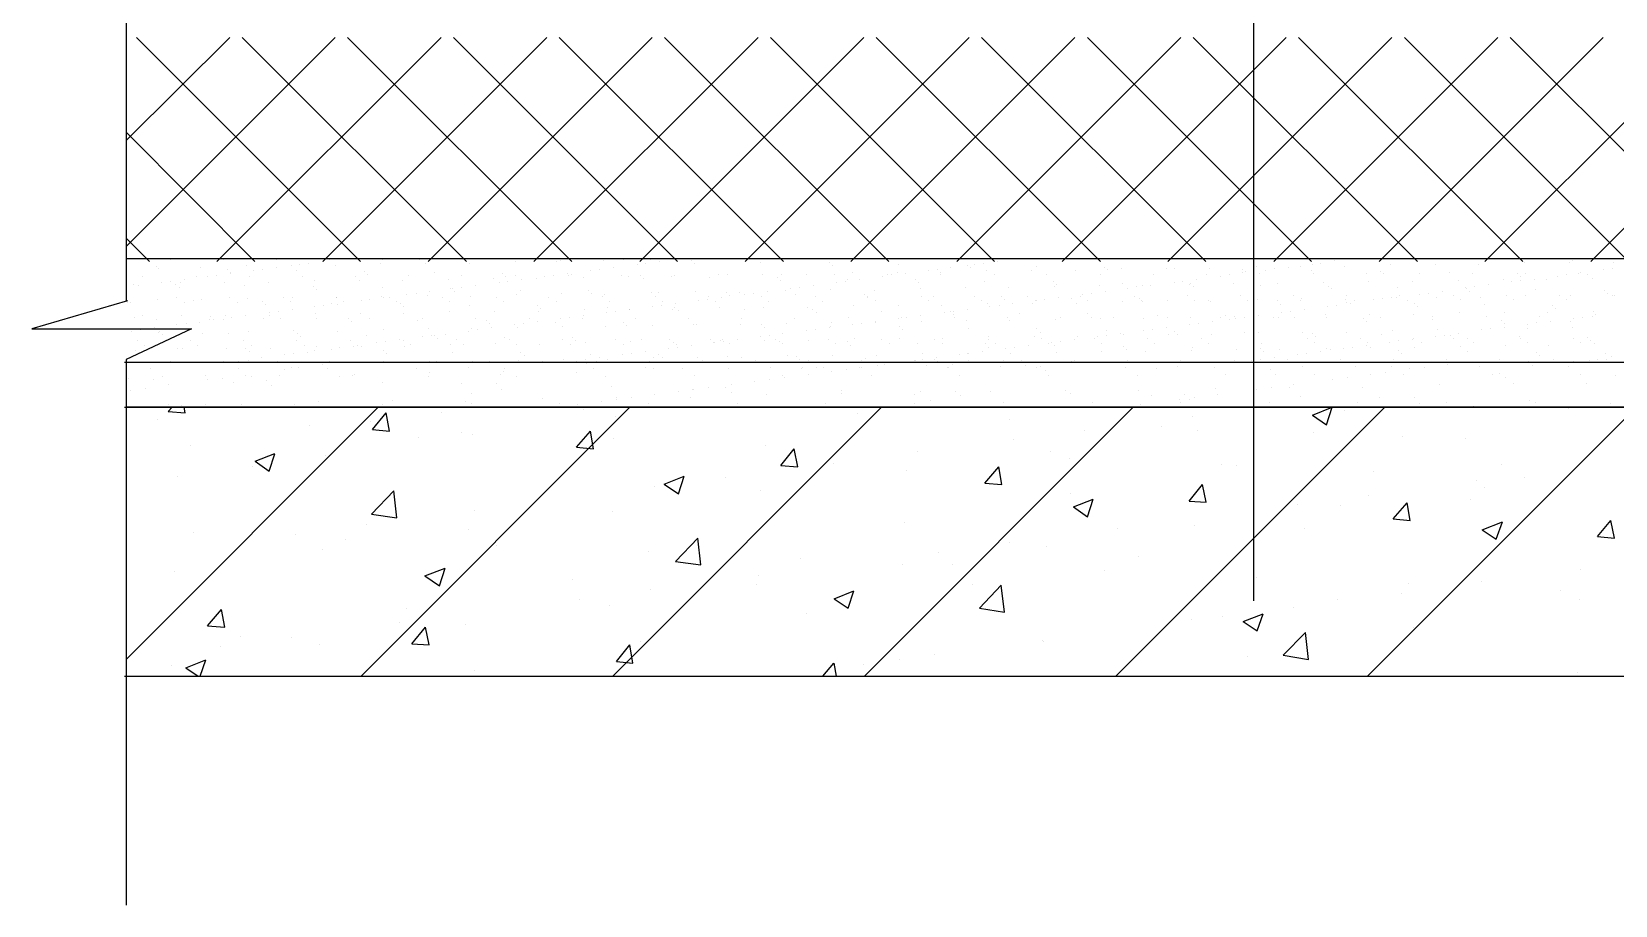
# Model space of a CAD drawing. Header units: metres. Extents: x 0 to 260, y 0 to 184.
# Drawn here: x 87.83 to 118.35, y 78.7 to 95.54 of the extents above; entities that cross this region are included whole.
import ezdxf

# ---------------------------------------------------------------- set-up
doc = ezdxf.new("R2010")
doc.units = ezdxf.units.M

msp = doc.modelspace()

# ---------------------------------------------------------------- linework, layer by layer
for p, q in [((111.39, 84.57), (111.39, 139.55)), ((89.65, 100.17), (89.65, 90.35)), ((89.65, 93.44), (91.65, 95.43)), ((89.65, 91.4), (93.68, 95.43)), ((94.17, 91.11), (89.85, 95.43)), ((91.4, 91.11), (95.72, 95.43)), ((96.21, 91.11), (91.89, 95.43)), ((93.44, 91.11), (97.76, 95.43)), ((98.24, 91.11), (93.92, 95.43)), ((95.47, 91.11), (99.79, 95.43)), ((100.28, 91.11), (95.96, 95.43)), ((97.51, 91.11), (101.83, 95.43)), ((102.32, 91.11), (98, 95.43)), ((99.55, 91.11), (103.87, 95.43)), ((104.35, 91.11), (100.03, 95.43)), ((101.58, 91.11), (105.9, 95.43)), ((106.39, 91.11), (102.07, 95.43)), ((103.62, 91.11), (107.94, 95.43)), ((108.43, 91.11), (104.11, 95.43)), ((105.66, 91.11), (109.98, 95.43)), ((110.46, 91.11), (106.14, 95.43)), ((107.69, 91.11), (112.01, 95.43)), ((112.5, 91.11), (108.18, 95.43)), ((109.73, 91.11), (114.05, 95.43)), ((114.54, 91.11), (110.22, 95.43)), ((111.77, 91.11), (116.09, 95.43)), ((116.57, 91.11), (112.25, 95.43)), ((113.8, 91.11), (118.12, 95.43)), ((118.61, 91.11), (114.29, 95.43)), ((115.84, 91.11), (120.16, 95.43)), ((120.65, 91.11), (116.33, 95.43)), ((117.88, 91.11), (122.2, 95.43)), ((92.13, 91.11), (89.65, 93.6)), ((90.1, 91.11), (89.65, 91.56)), ((89.65, 91.17), (141.01, 91.17)), ((90.24, 91.01), (90.24, 91.01)), ((90.28, 90.97), (90.28, 90.97)), ((90.5, 91.15), (90.5, 91.15)), ((91.08, 91), (91.08, 91)), ((91.52, 91.15), (91.52, 91.15)), ((91.97, 91.03), (91.97, 91.03)), ((92.54, 90.99), (92.54, 90.99)), ((92.55, 91.15), (92.55, 91.15)), ((92.83, 91.04), (92.83, 91.04)), ((92.99, 91.05), (92.99, 91.05)), ((93.16, 91.07), (93.16, 91.07)), ((93.43, 91.11), (93.43, 91.11)), ((93.57, 91.15), (93.57, 91.15)), ((93.68, 91.04), (93.68, 91.04)), ((93.88, 91.17), (93.88, 91.17)), ((94.56, 91.07), (94.56, 91.07)), ((94.6, 91.15), (94.6, 91.15)), ((95.3, 91.15), (95.3, 91.15)), ((95.43, 91.08), (95.43, 91.08)), ((95.62, 91.16), (95.62, 91.16)), ((96.27, 91.08), (96.27, 91.08)), ((96.65, 91.16), (96.65, 91.16)), ((97.16, 91.11), (97.16, 91.11)), ((97.68, 91.16), (97.68, 91.16)), ((97.89, 91.17), (97.89, 91.17)), ((97.95, 91.11), (97.95, 91.11)), ((98.02, 91.12), (98.02, 91.12)), ((98.7, 91.16), (98.7, 91.16)), ((98.86, 91.12), (98.86, 91.12)), ((99.05, 90.99), (99.05, 90.99)), ((99.23, 91.14), (99.23, 91.14)), ((99.5, 91.05), (99.5, 91.05)), ((99.67, 91.08), (99.67, 91.08)), ((99.73, 91.16), (99.73, 91.16)), ((99.75, 91.15), (99.75, 91.15)), ((99.93, 91.11), (99.93, 91.11)), ((100.38, 91.17), (100.38, 91.17)), ((100.55, 91.13), (100.55, 91.13)), ((100.61, 91.16), (100.61, 91.16)), ((100.61, 91.07), (100.61, 91.07)), ((100.75, 91.16), (100.75, 91.16)), ((101.45, 91.16), (101.45, 91.16)), ((101.78, 91.17), (101.78, 91.17)), ((101.88, 91.1), (101.88, 91.1)), ((102.8, 91.17), (102.8, 91.17)), ((103.2, 91.09), (103.2, 91.09)), ((103.26, 91.03), (103.26, 91.03)), ((103.83, 91.17), (103.83, 91.17)), ((104.54, 91.06), (104.54, 91.06)), ((104.85, 91.17), (104.85, 91.17)), ((105.55, 91), (105.55, 91)), ((105.86, 91.04), (105.86, 91.04)), ((105.92, 90.99), (105.92, 90.99)), ((106, 91.06), (106, 91.06)), ((106.17, 91.08), (106.17, 91.08)), ((106.44, 91.11), (106.44, 91.11)), ((107.19, 91.02), (107.19, 91.02)), ((108.51, 91), (108.51, 91)), ((108.84, 90.97), (108.84, 90.97)), ((109.7, 90.98), (109.7, 90.98)), ((109.85, 90.98), (109.85, 90.98)), ((110.54, 90.98), (110.54, 90.98)), ((111.43, 91.01), (111.43, 91.01)), ((111.79, 90.97), (111.79, 90.97)), ((112.06, 91), (112.06, 91)), ((112.29, 91.02), (112.29, 91.02)), ((112.51, 91.06), (112.51, 91.06)), ((112.68, 91.08), (112.68, 91.08)), ((112.95, 91.12), (112.95, 91.12)), ((113.13, 91.02), (113.13, 91.02)), ((114.02, 91.05), (114.02, 91.05)), ((114.87, 91.16), (114.87, 91.16)), ((114.88, 91.06), (114.88, 91.06)), ((115.72, 91.05), (115.72, 91.05)), ((116.61, 91.09), (116.61, 91.09)), ((117.46, 91.17), (117.46, 91.17)), ((117.48, 91.1), (117.48, 91.1)), ((117.52, 91.12), (117.52, 91.12)), ((118.3, 90.97), (118.3, 90.97)), ((118.32, 91.09), (118.32, 91.09)), ((89.8, 90.66), (89.8, 90.66)), ((89.97, 90.83), (89.97, 90.83)), ((90.33, 90.7), (90.33, 90.7)), ((90.5, 90.72), (90.5, 90.72)), ((90.61, 90.67), (90.61, 90.67)), ((90.69, 90.7), (90.69, 90.7)), ((90.77, 90.76), (90.77, 90.76)), ((91, 90.83), (91, 90.83)), ((91.22, 90.82), (91.22, 90.82)), ((91.39, 90.84), (91.39, 90.84)), ((91.55, 90.71), (91.55, 90.71)), ((91.6, 90.96), (91.6, 90.96)), ((91.66, 90.9), (91.66, 90.9)), ((91.66, 90.87), (91.66, 90.87)), ((92.02, 90.83), (92.02, 90.83)), ((92.1, 90.93), (92.1, 90.93)), ((92.27, 90.95), (92.27, 90.95)), ((92.39, 90.7), (92.39, 90.7)), ((92.93, 90.93), (92.93, 90.93)), ((93.05, 90.83), (93.05, 90.83)), ((93.28, 90.74), (93.28, 90.74)), ((94.07, 90.83), (94.07, 90.83)), ((94.14, 90.75), (94.14, 90.75)), ((94.25, 90.92), (94.25, 90.92)), ((94.31, 90.86), (94.31, 90.86)), ((94.98, 90.74), (94.98, 90.74)), ((95.1, 90.84), (95.1, 90.84)), ((95.59, 90.89), (95.59, 90.89)), ((95.87, 90.77), (95.87, 90.77)), ((96.12, 90.84), (96.12, 90.84)), ((96.73, 90.79), (96.73, 90.79)), ((96.84, 90.7), (96.84, 90.7)), ((96.9, 90.88), (96.9, 90.88)), ((96.97, 90.82), (96.97, 90.82)), ((97.01, 90.73), (97.01, 90.73)), ((97.15, 90.84), (97.15, 90.84)), ((97.28, 90.76), (97.28, 90.76)), ((97.57, 90.78), (97.57, 90.78)), ((97.72, 90.82), (97.72, 90.82)), ((97.89, 90.84), (97.89, 90.84)), ((98.16, 90.88), (98.16, 90.88)), ((98.17, 90.84), (98.17, 90.84)), ((98.24, 90.85), (98.24, 90.85)), ((98.46, 90.81), (98.46, 90.81)), ((98.61, 90.94), (98.61, 90.94)), ((98.78, 90.96), (98.78, 90.96)), ((99.2, 90.84), (99.2, 90.84)), ((99.33, 90.82), (99.33, 90.82)), ((99.56, 90.84), (99.56, 90.84)), ((99.62, 90.78), (99.62, 90.78)), ((100.17, 90.82), (100.17, 90.82)), ((100.23, 90.84), (100.23, 90.84)), ((100.89, 90.81), (100.89, 90.81)), ((101.06, 90.85), (101.06, 90.85)), ((101.25, 90.85), (101.25, 90.85)), ((101.92, 90.86), (101.92, 90.86)), ((102.21, 90.8), (102.21, 90.8)), ((102.27, 90.74), (102.27, 90.74)), ((102.28, 90.85), (102.28, 90.85)), ((102.76, 90.86), (102.76, 90.86)), ((103.3, 90.85), (103.3, 90.85)), ((103.34, 90.71), (103.34, 90.71)), ((103.51, 90.73), (103.51, 90.73)), ((103.55, 90.77), (103.55, 90.77)), ((103.65, 90.89), (103.65, 90.89)), ((103.78, 90.76), (103.78, 90.76)), ((104.23, 90.82), (104.23, 90.82)), ((104.33, 90.85), (104.33, 90.85)), ((104.4, 90.85), (104.4, 90.85)), ((104.51, 90.9), (104.51, 90.9)), ((104.67, 90.88), (104.67, 90.88)), ((104.87, 90.76), (104.87, 90.76)), ((104.93, 90.7), (104.93, 90.7)), ((105.12, 90.94), (105.12, 90.94)), ((105.29, 90.96), (105.29, 90.96)), ((105.35, 90.9), (105.35, 90.9)), ((105.35, 90.85), (105.35, 90.85)), ((106.2, 90.73), (106.2, 90.73)), ((106.24, 90.93), (106.24, 90.93)), ((106.38, 90.86), (106.38, 90.86)), ((107.1, 90.94), (107.1, 90.94)), ((107.4, 90.86), (107.4, 90.86)), ((107.52, 90.72), (107.52, 90.72)), ((107.58, 90.66), (107.58, 90.66)), ((107.95, 90.94), (107.95, 90.94)), ((108.43, 90.86), (108.43, 90.86)), ((108.57, 90.95), (108.57, 90.95)), ((108.86, 90.69), (108.86, 90.69)), ((109.45, 90.86), (109.45, 90.86)), ((109.85, 90.71), (109.85, 90.71)), ((110.02, 90.73), (110.02, 90.73)), ((110.14, 90.67), (110.14, 90.67)), ((110.17, 90.68), (110.17, 90.68)), ((110.29, 90.77), (110.29, 90.77)), ((110.48, 90.86), (110.48, 90.86)), ((110.74, 90.83), (110.74, 90.83)), ((110.91, 90.85), (110.91, 90.85)), ((111, 90.68), (111, 90.68)), ((111.16, 90.96), (111.16, 90.96)), ((111.17, 90.89), (111.17, 90.89)), ((111.22, 90.91), (111.22, 90.91)), ((111.5, 90.87), (111.5, 90.87)), ((111.62, 90.94), (111.62, 90.94)), ((111.85, 90.68), (111.85, 90.68)), ((112.5, 90.93), (112.5, 90.93)), ((112.53, 90.87), (112.53, 90.87)), ((112.73, 90.71), (112.73, 90.71)), ((113.55, 90.87), (113.55, 90.87)), ((113.6, 90.72), (113.6, 90.72)), ((113.82, 90.92), (113.82, 90.92)), ((113.88, 90.87), (113.88, 90.87)), ((114.44, 90.72), (114.44, 90.72)), ((114.58, 90.87), (114.58, 90.87)), ((115.15, 90.89), (115.15, 90.89)), ((115.33, 90.75), (115.33, 90.75)), ((115.6, 90.87), (115.6, 90.87)), ((115.91, 90.66), (115.91, 90.66)), ((116.19, 90.76), (116.19, 90.76)), ((116.36, 90.72), (116.36, 90.72)), ((116.47, 90.88), (116.47, 90.88)), ((116.53, 90.83), (116.53, 90.83)), ((116.53, 90.74), (116.53, 90.74)), ((116.63, 90.87), (116.63, 90.87)), ((116.79, 90.77), (116.79, 90.77)), ((117.03, 90.76), (117.03, 90.76)), ((117.24, 90.83), (117.24, 90.83)), ((117.41, 90.85), (117.41, 90.85)), ((117.65, 90.88), (117.65, 90.88)), ((117.68, 90.89), (117.68, 90.89)), ((117.81, 90.85), (117.81, 90.85)), ((117.92, 90.79), (117.92, 90.79)), ((118.13, 90.95), (118.13, 90.95)), ((89.88, 90.64), (89.88, 90.64)), ((90.26, 90.37), (90.26, 90.37)), ((90.63, 90.41), (90.63, 90.41)), ((90.67, 90.61), (90.67, 90.61)), ((91.1, 90.37), (91.1, 90.37)), ((91.65, 90.41), (91.65, 90.41)), ((91.94, 90.64), (91.94, 90.64)), ((91.99, 90.4), (91.99, 90.4)), ((92.68, 90.41), (92.68, 90.41)), ((92.85, 90.41), (92.85, 90.41)), ((93.26, 90.63), (93.26, 90.63)), ((93.32, 90.57), (93.32, 90.57)), ((93.7, 90.42), (93.7, 90.42)), ((93.7, 90.41), (93.7, 90.41)), ((94.35, 90.38), (94.35, 90.38)), ((94.58, 90.44), (94.58, 90.44)), ((94.6, 90.6), (94.6, 90.6)), ((94.62, 90.41), (94.62, 90.41)), ((94.73, 90.42), (94.73, 90.42)), ((95.06, 90.47), (95.06, 90.47)), ((95.24, 90.49), (95.24, 90.49)), ((95.45, 90.45), (95.45, 90.45)), ((95.5, 90.53), (95.5, 90.53)), ((95.75, 90.42), (95.75, 90.42)), ((95.91, 90.59), (95.91, 90.59)), ((95.95, 90.59), (95.95, 90.59)), ((95.98, 90.53), (95.98, 90.53)), ((96.12, 90.61), (96.12, 90.61)), ((96.29, 90.44), (96.29, 90.44)), ((96.39, 90.64), (96.39, 90.64)), ((96.78, 90.42), (96.78, 90.42)), ((97.18, 90.48), (97.18, 90.48)), ((97.25, 90.56), (97.25, 90.56)), ((97.8, 90.42), (97.8, 90.42)), ((98.04, 90.49), (98.04, 90.49)), ((98.57, 90.55), (98.57, 90.55)), ((98.63, 90.49), (98.63, 90.49)), ((98.83, 90.43), (98.83, 90.43)), ((98.88, 90.48), (98.88, 90.48)), ((99.77, 90.52), (99.77, 90.52)), ((99.85, 90.43), (99.85, 90.43)), ((99.91, 90.52), (99.91, 90.52)), ((100.63, 90.53), (100.63, 90.53)), ((100.68, 90.36), (100.68, 90.36)), ((100.86, 90.38), (100.86, 90.38)), ((100.88, 90.43), (100.88, 90.43)), ((101.12, 90.41), (101.12, 90.41)), ((101.22, 90.51), (101.22, 90.51)), ((101.28, 90.45), (101.28, 90.45)), ((101.47, 90.52), (101.47, 90.52)), ((101.57, 90.47), (101.57, 90.47)), ((101.74, 90.5), (101.74, 90.5)), ((101.9, 90.43), (101.9, 90.43)), ((102.01, 90.53), (102.01, 90.53)), ((102.36, 90.55), (102.36, 90.55)), ((102.46, 90.59), (102.46, 90.59)), ((102.56, 90.48), (102.56, 90.48)), ((102.63, 90.61), (102.63, 90.61)), ((102.9, 90.65), (102.9, 90.65)), ((102.93, 90.43), (102.93, 90.43)), ((103.23, 90.57), (103.23, 90.57)), ((103.88, 90.47), (103.88, 90.47)), ((103.94, 90.41), (103.94, 90.41)), ((103.95, 90.43), (103.95, 90.43)), ((104.07, 90.56), (104.07, 90.56)), ((104.96, 90.59), (104.96, 90.59)), ((104.98, 90.44), (104.98, 90.44)), ((105.21, 90.44), (105.21, 90.44)), ((105.82, 90.6), (105.82, 90.6)), ((106, 90.44), (106, 90.44)), ((106.53, 90.43), (106.53, 90.43)), ((106.59, 90.37), (106.59, 90.37)), ((106.66, 90.6), (106.66, 90.6)), ((107.03, 90.44), (107.03, 90.44)), ((107.19, 90.36), (107.19, 90.36)), ((107.36, 90.38), (107.36, 90.38)), ((107.55, 90.63), (107.55, 90.63)), ((107.63, 90.42), (107.63, 90.42)), ((107.87, 90.4), (107.87, 90.4)), ((108.05, 90.44), (108.05, 90.44)), ((108.08, 90.48), (108.08, 90.48)), ((108.25, 90.5), (108.25, 90.5)), ((108.41, 90.64), (108.41, 90.64)), ((108.52, 90.54), (108.52, 90.54)), ((108.96, 90.59), (108.96, 90.59)), ((109.08, 90.44), (109.08, 90.44)), ((109.13, 90.62), (109.13, 90.62)), ((109.18, 90.39), (109.18, 90.39)), ((109.22, 90.36), (109.22, 90.36)), ((109.25, 90.64), (109.25, 90.64)), ((109.4, 90.65), (109.4, 90.65)), ((110.1, 90.45), (110.1, 90.45)), ((110.23, 90.62), (110.23, 90.62)), ((110.24, 90.36), (110.24, 90.36)), ((110.52, 90.36), (110.52, 90.36)), ((111.13, 90.45), (111.13, 90.45)), ((111.27, 90.36), (111.27, 90.36)), ((111.45, 90.37), (111.45, 90.37)), ((111.51, 90.65), (111.51, 90.65)), ((112.15, 90.45), (112.15, 90.45)), ((112.29, 90.36), (112.29, 90.36)), ((112.31, 90.39), (112.31, 90.39)), ((112.83, 90.63), (112.83, 90.63)), ((112.89, 90.58), (112.89, 90.58)), ((113.15, 90.38), (113.15, 90.38)), ((113.18, 90.45), (113.18, 90.45)), ((113.32, 90.36), (113.32, 90.36)), ((113.7, 90.37), (113.7, 90.37)), ((113.87, 90.39), (113.87, 90.39)), ((114.04, 90.41), (114.04, 90.41)), ((114.14, 90.42), (114.14, 90.42)), ((114.16, 90.61), (114.16, 90.61)), ((114.2, 90.45), (114.2, 90.45)), ((114.34, 90.36), (114.34, 90.36)), ((114.58, 90.48), (114.58, 90.48)), ((114.75, 90.5), (114.75, 90.5)), ((114.9, 90.42), (114.9, 90.42)), ((115.02, 90.54), (115.02, 90.54)), ((115.23, 90.46), (115.23, 90.46)), ((115.37, 90.37), (115.37, 90.37)), ((115.47, 90.6), (115.47, 90.6)), ((115.48, 90.59), (115.48, 90.59)), ((115.54, 90.54), (115.54, 90.54)), ((115.64, 90.62), (115.64, 90.62)), ((115.75, 90.42), (115.75, 90.42)), ((116.25, 90.46), (116.25, 90.46)), ((116.39, 90.37), (116.39, 90.37)), ((116.63, 90.45), (116.63, 90.45)), ((116.82, 90.57), (116.82, 90.57)), ((117.28, 90.46), (117.28, 90.46)), ((117.42, 90.37), (117.42, 90.37)), ((117.5, 90.46), (117.5, 90.46)), ((118.14, 90.55), (118.14, 90.55)), ((118.2, 90.5), (118.2, 90.5)), ((118.3, 90.46), (118.3, 90.46)), ((118.34, 90.46), (118.34, 90.46)), ((89.68, 90.35), (87.83, 89.81)), ((89.68, 90.32), (89.68, 90.32)), ((89.74, 90.32), (89.74, 90.32)), ((89.96, 90.06), (89.96, 90.06)), ((90.71, 90.06), (90.71, 90.06)), ((90.77, 90.32), (90.77, 90.32)), ((90.95, 90.35), (90.95, 90.35)), ((91.28, 90.05), (91.28, 90.05)), ((91.57, 90.07), (91.57, 90.07)), ((91.79, 90.32), (91.79, 90.32)), ((91.96, 90.06), (91.96, 90.06)), ((92.27, 90.34), (92.27, 90.34)), ((92.33, 90.28), (92.33, 90.28)), ((92.41, 90.12), (92.41, 90.12)), ((92.41, 90.07), (92.41, 90.07)), ((92.58, 90.14), (92.58, 90.14)), ((92.82, 90.33), (92.82, 90.33)), ((92.85, 90.18), (92.85, 90.18)), ((93.29, 90.24), (93.29, 90.24)), ((93.3, 90.1), (93.3, 90.1)), ((93.46, 90.26), (93.46, 90.26)), ((93.61, 90.31), (93.61, 90.31)), ((93.73, 90.29), (93.73, 90.29)), ((93.84, 90.33), (93.84, 90.33)), ((94.16, 90.11), (94.16, 90.11)), ((94.18, 90.35), (94.18, 90.35)), ((94.87, 90.33), (94.87, 90.33)), ((94.93, 90.3), (94.93, 90.3)), ((94.99, 90.24), (94.99, 90.24)), ((95, 90.11), (95, 90.11)), ((95.89, 90.33), (95.89, 90.33)), ((95.89, 90.14), (95.89, 90.14)), ((96.26, 90.27), (96.26, 90.27)), ((96.75, 90.15), (96.75, 90.15)), ((96.92, 90.33), (96.92, 90.33)), ((97.58, 90.26), (97.58, 90.26)), ((97.6, 90.15), (97.6, 90.15)), ((97.64, 90.2), (97.64, 90.2)), ((97.94, 90.33), (97.94, 90.33)), ((98.47, 90.06), (98.47, 90.06)), ((98.48, 90.18), (98.48, 90.18)), ((98.91, 90.12), (98.91, 90.12)), ((98.92, 90.23), (98.92, 90.23)), ((98.97, 90.34), (98.97, 90.34)), ((99.08, 90.15), (99.08, 90.15)), ((99.35, 90.19), (99.35, 90.19)), ((99.35, 90.18), (99.35, 90.18)), ((99.8, 90.24), (99.8, 90.24)), ((99.97, 90.26), (99.97, 90.26)), ((99.99, 90.34), (99.99, 90.34)), ((100.19, 90.19), (100.19, 90.19)), ((100.23, 90.22), (100.23, 90.22)), ((100.24, 90.3), (100.24, 90.3)), ((100.29, 90.16), (100.29, 90.16)), ((101.02, 90.34), (101.02, 90.34)), ((101.08, 90.22), (101.08, 90.22)), ((101.57, 90.19), (101.57, 90.19)), ((101.94, 90.23), (101.94, 90.23)), ((102.04, 90.34), (102.04, 90.34)), ((102.78, 90.23), (102.78, 90.23)), ((102.89, 90.18), (102.89, 90.18)), ((102.95, 90.12), (102.95, 90.12)), ((103.07, 90.34), (103.07, 90.34)), ((103.67, 90.26), (103.67, 90.26)), ((104.09, 90.35), (104.09, 90.35)), ((104.22, 90.15), (104.22, 90.15)), ((104.53, 90.27), (104.53, 90.27)), ((104.97, 90.07), (104.97, 90.07)), ((105.12, 90.35), (105.12, 90.35)), ((105.37, 90.26), (105.37, 90.26)), ((105.42, 90.13), (105.42, 90.13)), ((105.54, 90.14), (105.54, 90.14)), ((105.59, 90.15), (105.59, 90.15)), ((105.6, 90.08), (105.6, 90.08)), ((105.86, 90.19), (105.86, 90.19)), ((106.14, 90.35), (106.14, 90.35)), ((106.26, 90.3), (106.26, 90.3)), ((106.3, 90.24), (106.3, 90.24)), ((106.48, 90.27), (106.48, 90.27)), ((106.74, 90.3), (106.74, 90.3)), ((106.88, 90.11), (106.88, 90.11)), ((107.12, 90.31), (107.12, 90.31)), ((107.17, 90.35), (107.17, 90.35)), ((107.97, 90.3), (107.97, 90.3)), ((108.19, 90.35), (108.19, 90.35)), ((108.19, 90.1), (108.19, 90.1)), ((108.86, 90.34), (108.86, 90.34)), ((109.24, 90.33), (109.24, 90.33)), ((109.53, 90.07), (109.53, 90.07)), ((109.72, 90.35), (109.72, 90.35)), ((110.56, 90.34), (110.56, 90.34)), ((110.85, 90.06), (110.85, 90.06)), ((111.02, 90.05), (111.02, 90.05)), ((111.48, 90.07), (111.48, 90.07)), ((111.84, 90.35), (111.84, 90.35)), ((111.9, 90.29), (111.9, 90.29)), ((111.92, 90.13), (111.92, 90.13)), ((112.1, 90.15), (112.1, 90.15)), ((112.36, 90.19), (112.36, 90.19)), ((112.76, 90.08), (112.76, 90.08)), ((112.81, 90.25), (112.81, 90.25)), ((112.98, 90.27), (112.98, 90.27)), ((113.17, 90.32), (113.17, 90.32)), ((113.25, 90.31), (113.25, 90.31)), ((113.62, 90.09), (113.62, 90.09)), ((114.46, 90.08), (114.46, 90.08)), ((114.49, 90.31), (114.49, 90.31)), ((114.55, 90.25), (114.55, 90.25)), ((114.84, 90.05), (114.84, 90.05)), ((115.35, 90.12), (115.35, 90.12)), ((115.83, 90.28), (115.83, 90.28)), ((115.87, 90.05), (115.87, 90.05)), ((116.21, 90.13), (116.21, 90.13)), ((116.89, 90.05), (116.89, 90.05)), ((117.05, 90.12), (117.05, 90.12)), ((117.15, 90.26), (117.15, 90.26)), ((117.21, 90.21), (117.21, 90.21)), ((117.92, 90.05), (117.92, 90.05)), ((117.94, 90.15), (117.94, 90.15)), ((117.98, 90.08), (117.98, 90.08)), ((87.83, 89.81), (90.91, 89.81)), ((90.91, 89.81), (89.65, 89.22)), ((89.75, 89.77), (89.75, 89.77)), ((89.82, 90.03), (89.82, 90.03)), ((89.92, 89.79), (89.92, 89.79)), ((90.19, 89.83), (90.19, 89.83)), ((90.24, 90), (90.24, 90)), ((90.29, 89.76), (90.29, 89.76)), ((90.63, 89.89), (90.63, 89.89)), ((90.81, 89.91), (90.81, 89.91)), ((91.07, 89.94), (91.07, 89.94)), ((91.26, 90), (91.26, 90)), ((91.34, 90), (91.34, 90)), ((91.52, 90), (91.52, 90)), ((91.69, 90.03), (91.69, 90.03)), ((92.01, 89.76), (92.01, 89.76)), ((92.29, 90.01), (92.29, 90.01)), ((92.62, 90.02), (92.62, 90.02)), ((92.87, 89.78), (92.87, 89.78)), ((93.32, 90.01), (93.32, 90.01)), ((93.72, 89.77), (93.72, 89.77)), ((93.94, 90.01), (93.94, 90.01)), ((94, 89.95), (94, 89.95)), ((94.34, 90.01), (94.34, 90.01)), ((94.61, 89.8), (94.61, 89.8)), ((95.27, 89.98), (95.27, 89.98)), ((95.37, 90.01), (95.37, 90.01)), ((95.47, 89.81), (95.47, 89.81)), ((96.25, 89.77), (96.25, 89.77)), ((96.31, 89.81), (96.31, 89.81)), ((96.39, 90.01), (96.39, 90.01)), ((96.43, 89.8), (96.43, 89.8)), ((96.59, 89.97), (96.59, 89.97)), ((96.65, 89.91), (96.65, 89.91)), ((96.69, 89.83), (96.69, 89.83)), ((97.14, 89.89), (97.14, 89.89)), ((97.2, 89.84), (97.2, 89.84)), ((97.31, 89.91), (97.31, 89.91)), ((97.42, 90.01), (97.42, 90.01)), ((97.58, 89.95), (97.58, 89.95)), ((97.93, 89.94), (97.93, 89.94)), ((98.03, 90.01), (98.03, 90.01)), ((98.06, 89.85), (98.06, 89.85)), ((98.2, 90.03), (98.2, 90.03)), ((98.44, 90.02), (98.44, 90.02)), ((98.9, 89.85), (98.9, 89.85)), ((99.24, 89.93), (99.24, 89.93)), ((99.3, 89.87), (99.3, 89.87)), ((99.47, 90.02), (99.47, 90.02)), ((99.79, 89.88), (99.79, 89.88)), ((100.49, 90.02), (100.49, 90.02)), ((100.58, 89.9), (100.58, 89.9)), ((100.65, 89.89), (100.65, 89.89)), ((101.5, 89.89), (101.5, 89.89)), ((101.52, 90.02), (101.52, 90.02)), ((101.9, 89.89), (101.9, 89.89)), ((101.96, 89.83), (101.96, 89.83)), ((102.38, 89.92), (102.38, 89.92)), ((102.54, 90.02), (102.54, 90.02)), ((102.76, 89.78), (102.76, 89.78)), ((102.93, 89.8), (102.93, 89.8)), ((103.2, 89.84), (103.2, 89.84)), ((103.23, 89.86), (103.23, 89.86)), ((103.25, 89.93), (103.25, 89.93)), ((103.57, 90.03), (103.57, 90.03)), ((103.65, 89.89), (103.65, 89.89)), ((103.82, 89.92), (103.82, 89.92)), ((104.09, 89.95), (104.09, 89.95)), ((104.09, 89.93), (104.09, 89.93)), ((104.53, 90.01), (104.53, 90.01)), ((104.55, 89.85), (104.55, 89.85)), ((104.59, 90.03), (104.59, 90.03)), ((104.61, 89.79), (104.61, 89.79)), ((104.7, 90.03), (104.7, 90.03)), ((104.98, 89.96), (104.98, 89.96)), ((105.62, 90.03), (105.62, 90.03)), ((105.84, 89.97), (105.84, 89.97)), ((105.89, 89.82), (105.89, 89.82)), ((106.64, 90.03), (106.64, 90.03)), ((106.68, 89.97), (106.68, 89.97)), ((107.2, 89.81), (107.2, 89.81)), ((107.27, 89.75), (107.27, 89.75)), ((107.57, 90), (107.57, 90)), ((107.67, 90.03), (107.67, 90.03)), ((108.26, 90.04), (108.26, 90.04)), ((108.43, 90.01), (108.43, 90.01)), ((108.54, 89.78), (108.54, 89.78)), ((108.69, 90.04), (108.69, 90.04)), ((109.27, 90.01), (109.27, 90.01)), ((109.27, 89.78), (109.27, 89.78)), ((109.44, 89.8), (109.44, 89.8)), ((109.71, 89.84), (109.71, 89.84)), ((109.72, 90.04), (109.72, 90.04)), ((109.86, 89.77), (109.86, 89.77)), ((110.15, 89.9), (110.15, 89.9)), ((110.16, 90.04), (110.16, 90.04)), ((110.32, 89.92), (110.32, 89.92)), ((110.59, 89.96), (110.59, 89.96)), ((110.74, 90.04), (110.74, 90.04)), ((110.91, 90), (110.91, 90)), ((111.04, 90.02), (111.04, 90.02)), ((111.21, 90.04), (111.21, 90.04)), ((111.77, 90.04), (111.77, 90.04)), ((111.87, 90.04), (111.87, 90.04)), ((112.18, 90.03), (112.18, 90.03)), ((112.33, 89.75), (112.33, 89.75)), ((112.79, 90.04), (112.79, 90.04)), ((113.17, 89.75), (113.17, 89.75)), ((113.5, 90.02), (113.5, 90.02)), ((113.56, 89.96), (113.56, 89.96)), ((113.82, 90.04), (113.82, 90.04)), ((114.06, 89.78), (114.06, 89.78)), ((114.84, 89.99), (114.84, 89.99)), ((114.92, 89.79), (114.92, 89.79)), ((115.77, 89.79), (115.77, 89.79)), ((115.77, 89.79), (115.77, 89.79)), ((115.94, 89.81), (115.94, 89.81)), ((116.16, 89.98), (116.16, 89.98)), ((116.21, 89.84), (116.21, 89.84)), ((116.22, 89.92), (116.22, 89.92)), ((116.66, 89.9), (116.66, 89.9)), ((116.66, 89.82), (116.66, 89.82)), ((116.83, 89.93), (116.83, 89.93)), ((117.1, 89.96), (117.1, 89.96)), ((117.49, 89.95), (117.49, 89.95)), ((117.52, 89.83), (117.52, 89.83)), ((117.54, 90.02), (117.54, 90.02)), ((117.72, 90.04), (117.72, 90.04)), ((89.87, 89.58), (89.87, 89.58)), ((90.01, 89.5), (90.01, 89.5)), ((90.28, 89.74), (90.28, 89.74)), ((90.35, 89.71), (90.35, 89.71)), ((90.64, 89.44), (90.64, 89.44)), ((90.89, 89.59), (90.89, 89.59)), ((91.03, 89.5), (91.03, 89.5)), ((91.12, 89.73), (91.12, 89.73)), ((91.59, 89.44), (91.59, 89.44)), ((91.63, 89.73), (91.63, 89.73)), ((91.92, 89.59), (91.92, 89.59)), ((92.06, 89.5), (92.06, 89.5)), ((92.94, 89.59), (92.94, 89.59)), ((92.95, 89.72), (92.95, 89.72)), ((93.01, 89.67), (93.01, 89.67)), ((93.08, 89.5), (93.08, 89.5)), ((93.32, 89.47), (93.32, 89.47)), ((93.77, 89.45), (93.77, 89.45)), ((93.97, 89.59), (93.97, 89.59)), ((94.03, 89.48), (94.03, 89.48)), ((94.11, 89.5), (94.11, 89.5)), ((94.18, 89.48), (94.18, 89.48)), ((94.28, 89.69), (94.28, 89.69)), ((94.48, 89.54), (94.48, 89.54)), ((94.65, 89.56), (94.65, 89.56)), ((94.92, 89.6), (94.92, 89.6)), ((94.99, 89.59), (94.99, 89.59)), ((95.02, 89.47), (95.02, 89.47)), ((95.13, 89.51), (95.13, 89.51)), ((95.37, 89.66), (95.37, 89.66)), ((95.54, 89.68), (95.54, 89.68)), ((95.6, 89.68), (95.6, 89.68)), ((95.66, 89.63), (95.66, 89.63)), ((95.81, 89.71), (95.81, 89.71)), ((95.91, 89.51), (95.91, 89.51)), ((96.02, 89.6), (96.02, 89.6)), ((96.16, 89.51), (96.16, 89.51)), ((96.77, 89.52), (96.77, 89.52)), ((96.94, 89.65), (96.94, 89.65)), ((97.04, 89.6), (97.04, 89.6)), ((97.18, 89.51), (97.18, 89.51)), ((97.62, 89.51), (97.62, 89.51)), ((98.07, 89.6), (98.07, 89.6)), ((98.21, 89.51), (98.21, 89.51)), ((98.25, 89.64), (98.25, 89.64)), ((98.31, 89.59), (98.31, 89.59)), ((98.51, 89.54), (98.51, 89.54)), ((99.09, 89.6), (99.09, 89.6)), ((99.23, 89.51), (99.23, 89.51)), ((99.37, 89.56), (99.37, 89.56)), ((99.59, 89.61), (99.59, 89.61)), ((100.12, 89.6), (100.12, 89.6)), ((100.21, 89.55), (100.21, 89.55)), ((100.26, 89.51), (100.26, 89.51)), ((100.27, 89.45), (100.27, 89.45)), ((100.54, 89.49), (100.54, 89.49)), ((100.91, 89.6), (100.91, 89.6)), ((100.97, 89.54), (100.97, 89.54)), ((100.99, 89.54), (100.99, 89.54)), ((101.1, 89.58), (101.1, 89.58)), ((101.14, 89.6), (101.14, 89.6)), ((101.16, 89.57), (101.16, 89.57)), ((101.28, 89.52), (101.28, 89.52)), ((101.43, 89.6), (101.43, 89.6)), ((101.87, 89.66), (101.87, 89.66)), ((101.96, 89.59), (101.96, 89.59)), ((102.05, 89.68), (102.05, 89.68)), ((102.17, 89.61), (102.17, 89.61)), ((102.24, 89.57), (102.24, 89.57)), ((102.31, 89.72), (102.31, 89.72)), ((102.31, 89.52), (102.31, 89.52)), ((102.8, 89.59), (102.8, 89.59)), ((103.19, 89.61), (103.19, 89.61)), ((103.33, 89.52), (103.33, 89.52)), ((103.56, 89.56), (103.56, 89.56)), ((103.62, 89.5), (103.62, 89.5)), ((103.69, 89.62), (103.69, 89.62)), ((104.22, 89.61), (104.22, 89.61)), ((104.36, 89.52), (104.36, 89.52)), ((104.55, 89.63), (104.55, 89.63)), ((104.9, 89.53), (104.9, 89.53)), ((105.24, 89.61), (105.24, 89.61)), ((105.38, 89.52), (105.38, 89.52)), ((105.39, 89.63), (105.39, 89.63)), ((106.22, 89.52), (106.22, 89.52)), ((106.27, 89.61), (106.27, 89.61)), ((106.28, 89.66), (106.28, 89.66)), ((106.28, 89.46), (106.28, 89.46)), ((106.41, 89.53), (106.41, 89.53)), ((106.78, 89.45), (106.78, 89.45)), ((107.05, 89.49), (107.05, 89.49)), ((107.15, 89.67), (107.15, 89.67)), ((107.29, 89.62), (107.29, 89.62)), ((107.43, 89.53), (107.43, 89.53)), ((107.49, 89.55), (107.49, 89.55)), ((107.55, 89.49), (107.55, 89.49)), ((107.67, 89.57), (107.67, 89.57)), ((107.93, 89.61), (107.93, 89.61)), ((107.99, 89.67), (107.99, 89.67)), ((108.32, 89.62), (108.32, 89.62)), ((108.38, 89.67), (108.38, 89.67)), ((108.46, 89.53), (108.46, 89.53)), ((108.55, 89.69), (108.55, 89.69)), ((108.82, 89.72), (108.82, 89.72)), ((108.87, 89.48), (108.87, 89.48)), ((108.88, 89.7), (108.88, 89.7)), ((109.34, 89.62), (109.34, 89.62)), ((109.48, 89.53), (109.48, 89.53)), ((109.74, 89.71), (109.74, 89.71)), ((109.92, 89.71), (109.92, 89.71)), ((110.21, 89.45), (110.21, 89.45)), ((110.37, 89.62), (110.37, 89.62)), ((110.51, 89.53), (110.51, 89.53)), ((110.58, 89.71), (110.58, 89.71)), ((111.2, 89.74), (111.2, 89.74)), ((111.39, 89.62), (111.39, 89.62)), ((111.47, 89.74), (111.47, 89.74)), ((111.52, 89.44), (111.52, 89.44)), ((111.53, 89.53), (111.53, 89.53)), ((112.42, 89.63), (112.42, 89.63)), ((112.51, 89.73), (112.51, 89.73)), ((112.56, 89.54), (112.56, 89.54)), ((112.57, 89.67), (112.57, 89.67)), ((112.78, 89.44), (112.78, 89.44)), ((113.11, 89.44), (113.11, 89.44)), ((113.29, 89.46), (113.29, 89.46)), ((113.44, 89.63), (113.44, 89.63)), ((113.55, 89.49), (113.55, 89.49)), ((113.58, 89.54), (113.58, 89.54)), ((113.64, 89.45), (113.64, 89.45)), ((113.85, 89.7), (113.85, 89.7)), ((114, 89.55), (114, 89.55)), ((114.17, 89.58), (114.17, 89.58)), ((114.44, 89.61), (114.44, 89.61)), ((114.47, 89.63), (114.47, 89.63)), ((114.48, 89.45), (114.48, 89.45)), ((114.61, 89.54), (114.61, 89.54)), ((114.89, 89.67), (114.89, 89.67)), ((115.06, 89.69), (115.06, 89.69)), ((115.17, 89.69), (115.17, 89.69)), ((115.23, 89.63), (115.23, 89.63)), ((115.33, 89.73), (115.33, 89.73)), ((115.37, 89.48), (115.37, 89.48)), ((115.5, 89.63), (115.5, 89.63)), ((115.63, 89.54), (115.63, 89.54)), ((116.23, 89.49), (116.23, 89.49)), ((116.5, 89.66), (116.5, 89.66)), ((116.52, 89.63), (116.52, 89.63)), ((116.66, 89.54), (116.66, 89.54)), ((117.07, 89.49), (117.07, 89.49)), ((117.55, 89.63), (117.55, 89.63)), ((117.68, 89.55), (117.68, 89.55)), ((117.82, 89.65), (117.82, 89.65)), ((117.88, 89.59), (117.88, 89.59)), ((117.96, 89.52), (117.96, 89.52)), ((89.62, 89.17), (141.02, 89.17)), ((89.65, 89.22), (89.65, 78.7)), ((89.84, 89.4), (89.84, 89.4)), ((90.51, 89.18), (90.51, 89.18)), ((90.73, 89.43), (90.73, 89.43)), ((91.53, 89.18), (91.53, 89.18)), ((91.82, 89.19), (91.82, 89.19)), ((91.96, 89.43), (91.96, 89.43)), ((92, 89.21), (92, 89.21)), ((92.02, 89.38), (92.02, 89.38)), ((92.26, 89.25), (92.26, 89.25)), ((92.43, 89.43), (92.43, 89.43)), ((92.56, 89.18), (92.56, 89.18)), ((92.71, 89.31), (92.71, 89.31)), ((92.88, 89.33), (92.88, 89.33)), ((93.15, 89.36), (93.15, 89.36)), ((93.29, 89.4), (93.29, 89.4)), ((93.58, 89.18), (93.58, 89.18)), ((93.6, 89.42), (93.6, 89.42)), ((94.61, 89.39), (94.61, 89.39)), ((94.61, 89.18), (94.61, 89.18)), ((94.63, 89.17), (94.63, 89.17)), ((94.67, 89.34), (94.67, 89.34)), ((95.49, 89.18), (95.49, 89.18)), ((95.63, 89.19), (95.63, 89.19)), ((95.95, 89.36), (95.95, 89.36)), ((96.33, 89.18), (96.33, 89.18)), ((96.66, 89.19), (96.66, 89.19)), ((97.22, 89.21), (97.22, 89.21)), ((97.26, 89.35), (97.26, 89.35)), ((97.32, 89.3), (97.32, 89.3)), ((97.68, 89.19), (97.68, 89.19)), ((98.08, 89.22), (98.08, 89.22)), ((98.33, 89.19), (98.33, 89.19)), ((98.5, 89.22), (98.5, 89.22)), ((98.53, 89.14), (98.53, 89.14)), ((98.6, 89.32), (98.6, 89.32)), ((98.71, 89.19), (98.71, 89.19)), ((98.77, 89.25), (98.77, 89.25)), ((98.92, 89.22), (98.92, 89.22)), ((99.22, 89.31), (99.22, 89.31)), ((99.39, 89.33), (99.39, 89.33)), ((99.66, 89.37), (99.66, 89.37)), ((99.73, 89.19), (99.73, 89.19)), ((99.81, 89.25), (99.81, 89.25)), ((99.92, 89.31), (99.92, 89.31)), ((99.98, 89.26), (99.98, 89.26)), ((100.1, 89.43), (100.1, 89.43)), ((100.67, 89.26), (100.67, 89.26)), ((100.76, 89.2), (100.76, 89.2)), ((101.25, 89.28), (101.25, 89.28)), ((101.52, 89.25), (101.52, 89.25)), ((101.78, 89.2), (101.78, 89.2)), ((102.4, 89.29), (102.4, 89.29)), ((102.57, 89.27), (102.57, 89.27)), ((102.63, 89.22), (102.63, 89.22)), ((102.81, 89.2), (102.81, 89.2)), ((102.86, 89.16), (102.86, 89.16)), ((103.27, 89.3), (103.27, 89.3)), ((103.83, 89.2), (103.83, 89.2)), ((103.91, 89.24), (103.91, 89.24)), ((104.11, 89.29), (104.11, 89.29)), ((104.84, 89.2), (104.84, 89.2)), ((104.86, 89.2), (104.86, 89.2)), ((105, 89.33), (105, 89.33)), ((105.01, 89.22), (105.01, 89.22)), ((105.23, 89.23), (105.23, 89.23)), ((105.28, 89.26), (105.28, 89.26)), ((105.29, 89.18), (105.29, 89.18)), ((105.72, 89.32), (105.72, 89.32)), ((105.86, 89.34), (105.86, 89.34)), ((105.88, 89.21), (105.88, 89.21)), ((105.89, 89.34), (105.89, 89.34)), ((106.16, 89.37), (106.16, 89.37)), ((106.56, 89.2), (106.56, 89.2)), ((106.61, 89.43), (106.61, 89.43)), ((106.7, 89.33), (106.7, 89.33)), ((106.91, 89.21), (106.91, 89.21)), ((107.59, 89.36), (107.59, 89.36)), ((107.88, 89.19), (107.88, 89.19)), ((107.93, 89.21), (107.93, 89.21)), ((108.45, 89.38), (108.45, 89.38)), ((108.46, 89.17), (108.46, 89.17)), ((108.46, 89.17), (108.46, 89.17)), ((108.93, 89.42), (108.93, 89.42)), ((108.96, 89.21), (108.96, 89.21)), ((109.29, 89.37), (109.29, 89.37)), ((109.98, 89.21), (109.98, 89.21)), ((110.18, 89.4), (110.18, 89.4)), ((111.01, 89.21), (111.01, 89.21)), ((111.05, 89.41), (111.05, 89.41)), ((111.34, 89.2), (111.34, 89.2)), ((111.51, 89.23), (111.51, 89.23)), ((111.58, 89.38), (111.58, 89.38)), ((111.78, 89.26), (111.78, 89.26)), ((111.89, 89.41), (111.89, 89.41)), ((112.03, 89.22), (112.03, 89.22)), ((112.23, 89.32), (112.23, 89.32)), ((112.4, 89.34), (112.4, 89.34)), ((112.67, 89.38), (112.67, 89.38)), ((112.86, 89.41), (112.86, 89.41)), ((113.06, 89.22), (113.06, 89.22)), ((114.08, 89.22), (114.08, 89.22)), ((114.18, 89.4), (114.18, 89.4)), ((114.24, 89.34), (114.24, 89.34)), ((115.11, 89.22), (115.11, 89.22)), ((115.51, 89.37), (115.51, 89.37)), ((116.13, 89.22), (116.13, 89.22)), ((116.68, 89.18), (116.68, 89.18)), ((116.83, 89.36), (116.83, 89.36)), ((116.89, 89.3), (116.89, 89.3)), ((117.16, 89.23), (117.16, 89.23)), ((117.54, 89.19), (117.54, 89.19)), ((117.85, 89.21), (117.85, 89.21)), ((118.02, 89.23), (118.02, 89.23)), ((118.17, 89.33), (118.17, 89.33)), ((118.18, 89.23), (118.18, 89.23)), ((118.29, 89.27), (118.29, 89.27)), ((89.69, 88.85), (89.69, 88.85)), ((90.12, 89.04), (90.12, 89.04)), ((90.17, 88.83), (90.17, 88.83)), ((90.35, 88.89), (90.35, 88.89)), ((91.18, 88.91), (91.18, 88.91)), ((91.18, 88.91), (91.18, 88.91)), ((91.22, 88.83), (91.22, 88.83)), ((91.51, 88.86), (91.51, 88.86)), ((91.82, 89.04), (91.82, 89.04)), ((91.95, 88.92), (91.95, 88.92)), ((92.06, 88.89), (92.06, 88.89)), ((92.61, 88.92), (92.61, 88.92)), ((92.7, 89.02), (92.7, 89.02)), ((92.84, 89.06), (92.84, 89.06)), ((92.98, 89.06), (92.98, 89.06)), ((93.43, 89.12), (93.43, 89.12)), ((93.53, 89.04), (93.53, 89.04)), ((93.76, 88.89), (93.76, 88.89)), ((94.02, 88.92), (94.02, 88.92)), ((94.05, 88.94), (94.05, 88.94)), ((95.24, 89.04), (95.24, 89.04)), ((95.47, 88.9), (95.47, 88.9)), ((95.5, 88.97), (95.5, 88.97)), ((96.25, 89.06), (96.25, 89.06)), ((96.86, 88.93), (96.86, 88.93)), ((96.93, 88.99), (96.93, 88.99)), ((96.95, 89.05), (96.95, 89.05)), ((97.18, 88.9), (97.18, 88.9)), ((98.34, 88.98), (98.34, 88.98)), ((98.66, 89.05), (98.66, 89.05)), ((98.89, 88.9), (98.89, 88.9)), ((99.67, 89.07), (99.67, 89.07)), ((99.82, 89.04), (99.82, 89.04)), ((99.82, 89.04), (99.82, 89.04)), ((100.37, 89.05), (100.37, 89.05)), ((100.6, 88.91), (100.6, 88.91)), ((101.26, 89.05), (101.26, 89.05)), ((102.06, 88.83), (102.06, 88.83)), ((102.08, 89.06), (102.08, 89.06)), ((102.31, 88.91), (102.31, 88.91)), ((102.35, 88.87), (102.35, 88.87)), ((102.66, 89.05), (102.66, 89.05)), ((102.69, 89.07), (102.69, 89.07)), ((102.8, 88.93), (102.8, 88.93)), ((102.96, 89.07), (102.96, 89.07)), ((103.09, 89.07), (103.09, 89.07)), ((103.25, 88.99), (103.25, 88.99)), ((103.54, 89.03), (103.54, 89.03)), ((103.78, 89.06), (103.78, 89.06)), ((103.83, 89.07), (103.83, 89.07)), ((103.83, 89.07), (103.83, 89.07)), ((104.02, 88.91), (104.02, 88.91)), ((104.14, 89.1), (104.14, 89.1)), ((104.27, 89.12), (104.27, 89.12)), ((105.08, 89.11), (105.08, 89.11)), ((105.49, 89.06), (105.49, 89.06)), ((105.5, 89.06), (105.5, 89.06)), ((105.58, 89.12), (105.58, 89.12)), ((105.72, 88.92), (105.72, 88.92)), ((106.5, 89.08), (106.5, 89.08)), ((106.98, 89.11), (106.98, 89.11)), ((107.2, 89.07), (107.2, 89.07)), ((107.28, 89.09), (107.28, 89.09)), ((107.38, 89), (107.38, 89)), ((107.43, 88.92), (107.43, 88.92)), ((108.91, 89.07), (108.91, 89.07)), ((109.14, 88.92), (109.14, 88.92)), ((109.51, 89.05), (109.51, 89.05)), ((109.92, 89.09), (109.92, 89.09)), ((110.62, 89.07), (110.62, 89.07)), ((110.85, 88.93), (110.85, 88.93)), ((111.7, 89.03), (111.7, 89.03)), ((111.8, 88.93), (111.8, 88.93)), ((112.33, 89.08), (112.33, 89.08)), ((112.56, 88.93), (112.56, 88.93)), ((112.91, 88.84), (112.91, 88.84)), ((113.19, 88.88), (113.19, 88.88)), ((113.34, 89.09), (113.34, 89.09)), ((113.64, 88.94), (113.64, 88.94)), ((113.93, 88.98), (113.93, 88.98)), ((114.04, 89.08), (114.04, 89.08)), ((114.27, 88.93), (114.27, 88.93)), ((114.38, 89.04), (114.38, 89.04)), ((114.67, 89.07), (114.67, 89.07)), ((115.12, 89.13), (115.12, 89.13)), ((115.74, 89.08), (115.74, 89.08)), ((115.98, 88.93), (115.98, 88.93)), ((116.13, 88.96), (116.13, 88.96)), ((116.23, 88.87), (116.23, 88.87)), ((116.75, 89.1), (116.75, 89.1)), ((117.45, 89.08), (117.45, 89.08)), ((117.68, 88.94), (117.68, 88.94)), ((118.35, 88.91), (118.35, 88.91)), ((89.74, 88.63), (89.74, 88.63)), ((90.03, 88.67), (90.03, 88.67)), ((90.47, 88.73), (90.47, 88.73)), ((91.72, 88.78), (91.72, 88.78)), ((92.36, 88.81), (92.36, 88.81)), ((92.46, 88.72), (92.46, 88.72)), ((94.59, 88.77), (94.59, 88.77)), ((96.11, 88.75), (96.11, 88.75)), ((96.31, 88.56), (96.31, 88.56)), ((96.78, 88.75), (96.78, 88.75)), ((96.89, 88.65), (96.89, 88.65)), ((99.01, 88.7), (99.01, 88.7)), ((99.84, 88.54), (99.84, 88.54)), ((100.3, 88.6), (100.3, 88.6)), ((100.56, 88.65), (100.56, 88.65)), ((100.59, 88.64), (100.59, 88.64)), ((100.87, 88.68), (100.87, 88.68)), ((100.87, 88.68), (100.87, 88.68)), ((101.21, 88.68), (101.21, 88.68)), ((101.31, 88.59), (101.31, 88.59)), ((101.32, 88.74), (101.32, 88.74)), ((101.76, 88.79), (101.76, 88.79)), ((102, 88.54), (102, 88.54)), ((103.43, 88.56), (103.43, 88.56)), ((103.44, 88.63), (103.44, 88.63)), ((104.84, 88.55), (104.84, 88.55)), ((104.96, 88.61), (104.96, 88.61)), ((105.63, 88.61), (105.63, 88.61)), ((106.32, 88.6), (106.32, 88.6)), ((107.75, 88.62), (107.75, 88.62)), ((107.86, 88.56), (107.86, 88.56)), ((109.16, 88.62), (109.16, 88.62)), ((110.05, 88.54), (110.05, 88.54)), ((110.64, 88.67), (110.64, 88.67)), ((110.69, 88.55), (110.69, 88.55)), ((111.43, 88.65), (111.43, 88.65)), ((111.72, 88.68), (111.72, 88.68)), ((112.08, 88.69), (112.08, 88.69)), ((112.16, 88.74), (112.16, 88.74)), ((113.48, 88.68), (113.48, 88.68)), ((114.96, 88.73), (114.96, 88.73)), ((116.4, 88.75), (116.4, 88.75)), ((117.8, 88.75), (117.8, 88.75)), ((89.62, 88.3), (141.02, 88.3)), ((89.65, 88.29), (89.66, 88.3)), ((89.65, 83.44), (94.51, 88.3)), ((141.02, 88.3), (89.65, 88.3)), ((89.65, 88.3), (89.65, 83.12)), ((90.46, 88.22), (90.54, 88.3)), ((90.46, 88.22), (90.79, 88.19)), ((90.47, 88.36), (90.47, 88.36)), ((90.71, 88.33), (90.71, 88.33)), ((90.79, 88.19), (90.77, 88.3)), ((91.18, 88.36), (91.18, 88.36)), ((91.87, 88.36), (91.87, 88.36)), ((92.89, 88.36), (92.89, 88.36)), ((93.35, 88.41), (93.35, 88.41)), ((94.18, 83.12), (99.36, 88.3)), ((94.6, 88.36), (94.6, 88.36)), ((94.79, 88.43), (94.79, 88.43)), ((96.19, 88.42), (96.19, 88.42)), ((96.31, 88.37), (96.31, 88.37)), ((97.68, 88.47), (97.68, 88.47)), ((98.01, 88.37), (98.01, 88.37)), ((98.36, 88.35), (98.36, 88.35)), ((98.47, 88.26), (98.47, 88.26)), ((98.81, 88.41), (98.81, 88.41)), ((99.03, 83.12), (104.21, 88.3)), ((99.11, 88.49), (99.11, 88.49)), ((99.11, 88.45), (99.11, 88.45)), ((99.4, 88.48), (99.4, 88.48)), ((99.72, 88.37), (99.72, 88.37)), ((100.52, 88.49), (100.52, 88.49)), ((101.43, 88.38), (101.43, 88.38)), ((103.14, 88.38), (103.14, 88.38)), ((103.88, 83.12), (109.06, 88.3)), ((104.85, 88.38), (104.85, 88.38)), ((105.16, 88.43), (105.16, 88.43)), ((105.73, 88.52), (105.73, 88.52)), ((106.56, 88.39), (106.56, 88.39)), ((108.27, 88.39), (108.27, 88.39)), ((108.73, 83.12), (113.91, 88.3)), ((109.21, 88.35), (109.21, 88.35)), ((109.41, 88.52), (109.41, 88.52)), ((109.95, 88.45), (109.95, 88.45)), ((109.97, 88.39), (109.97, 88.39)), ((110.15, 88.45), (110.15, 88.45)), ((110.24, 88.49), (110.24, 88.49)), ((111.68, 88.39), (111.68, 88.39)), ((112.28, 88.5), (112.28, 88.5)), ((112.52, 88.15), (112.9, 88.3)), ((112.79, 87.96), (112.9, 88.3)), ((113.13, 88.24), (113.13, 88.24)), ((113.39, 88.4), (113.39, 88.4)), ((113.58, 83.12), (118.76, 88.3)), ((113.8, 88.48), (113.8, 88.48)), ((114.48, 88.48), (114.48, 88.48)), ((114.58, 88.38), (114.58, 88.38)), ((115.1, 88.4), (115.1, 88.4)), ((115.62, 88.32), (115.62, 88.32)), ((116.7, 88.43), (116.7, 88.43)), ((116.81, 88.4), (116.81, 88.4)), ((117.45, 88.28), (117.45, 88.28)), ((118.26, 88.38), (118.26, 88.38)), ((90.26, 88.06), (90.26, 88.06)), ((93.18, 87.94), (93.18, 87.94)), ((94.36, 88.02), (94.36, 88.02)), ((94.4, 87.87), (94.66, 88.19)), ((94.73, 87.84), (94.66, 88.19)), ((95.73, 88.2), (95.73, 88.2)), ((99.09, 88.12), (99.09, 88.12)), ((103.74, 88.18), (103.74, 88.18)), ((106.67, 88.06), (106.67, 88.06)), ((109.6, 87.93), (109.6, 87.93)), ((110.2, 88.13), (110.2, 88.13)), ((112.52, 88.15), (112.79, 87.96)), ((94.4, 87.87), (94.73, 87.84)), ((95.28, 87.71), (95.28, 87.71)), ((96.11, 87.82), (96.11, 87.82)), ((96.32, 87.77), (96.32, 87.77)), ((98.33, 87.53), (98.6, 87.84)), ((98.66, 87.5), (98.6, 87.84)), ((99.04, 87.69), (99.04, 87.69)), ((106.75, 87.68), (106.75, 87.68)), ((108.12, 87.86), (108.12, 87.86)), ((110.31, 87.85), (110.31, 87.85)), ((112.53, 87.81), (112.53, 87.81)), ((114.25, 87.73), (114.25, 87.73)), ((115.46, 87.69), (115.46, 87.69)), ((90.89, 87.56), (90.89, 87.56)), ((92.14, 87.26), (92.52, 87.41)), ((92.41, 87.07), (92.52, 87.4)), ((93.5, 87.38), (93.5, 87.38)), ((98.33, 87.53), (98.66, 87.5)), ((101.97, 87.57), (101.97, 87.57)), ((102.27, 87.18), (102.53, 87.5)), ((102.6, 87.15), (102.53, 87.5)), ((104.9, 87.44), (104.9, 87.44)), ((107.46, 87.44), (107.46, 87.44)), ((107.83, 87.32), (107.83, 87.32)), ((92.08, 87.16), (92.08, 87.16)), ((92.14, 87.26), (92.41, 87.07)), ((102.27, 87.18), (102.6, 87.15)), ((103.28, 87.22), (103.28, 87.22)), ((104.69, 87.09), (104.69, 87.09)), ((106.2, 86.84), (106.47, 87.15)), ((106.53, 86.81), (106.47, 87.15)), ((110.76, 87.2), (110.76, 87.2)), ((111.05, 87.18), (111.05, 87.18)), ((113.69, 87.07), (113.69, 87.07)), ((116.16, 87.19), (116.16, 87.19)), ((116.16, 87.19), (116.16, 87.19)), ((90.65, 86.97), (90.65, 86.97)), ((99.83, 86.77), (99.83, 86.77)), ((100.02, 86.82), (100.41, 86.97)), ((100.02, 86.82), (100.3, 86.63)), ((100.3, 86.63), (100.41, 86.97)), ((101.2, 86.95), (101.2, 86.95)), ((101.87, 86.7), (101.87, 86.7)), ((106.2, 86.84), (106.53, 86.81)), ((110.14, 86.49), (110.4, 86.81)), ((110.47, 86.47), (110.4, 86.81)), ((115.67, 86.88), (115.67, 86.88)), ((115.83, 86.76), (115.83, 86.76)), ((116.61, 86.95), (116.61, 86.95)), ((94.38, 86.24), (94.81, 86.69)), ((94.87, 86.17), (94.81, 86.69)), ((107.85, 86.63), (107.85, 86.63)), ((107.91, 86.38), (108.29, 86.53)), ((108.18, 86.19), (108.29, 86.53)), ((110.14, 86.49), (110.47, 86.47)), ((112.22, 86.42), (112.22, 86.42)), ((113.06, 86.41), (113.06, 86.41)), ((113.59, 86.6), (113.59, 86.6)), ((114.07, 86.15), (114.34, 86.46)), ((114.4, 86.12), (114.34, 86.46)), ((115.56, 86.52), (115.56, 86.52)), ((94.38, 86.24), (94.87, 86.17)), ((96.36, 86.31), (96.36, 86.31)), ((99.02, 86.29), (99.02, 86.29)), ((107.91, 86.38), (108.18, 86.19)), ((114.07, 86.15), (114.4, 86.12)), ((115.79, 85.94), (116.18, 86.09)), ((116.06, 85.76), (116.18, 86.09)), ((118.01, 85.81), (118.27, 86.12)), ((118.34, 85.78), (118.27, 86.12)), ((90.94, 85.89), (90.94, 85.89)), ((92.91, 85.85), (92.91, 85.85)), ((94.29, 86.04), (94.29, 86.04)), ((96.25, 85.94), (96.25, 85.94)), ((100.24, 85.33), (100.67, 85.78)), ((100.73, 85.26), (100.67, 85.78)), ((104.65, 86.08), (104.65, 86.08)), ((108.75, 85.97), (108.75, 85.97)), ((110.25, 86.03), (110.25, 86.03)), ((112.36, 85.97), (112.36, 85.97)), ((115.79, 85.94), (116.06, 85.76)), ((118.01, 85.81), (118.34, 85.78)), ((93.44, 85.56), (93.44, 85.56)), ((93.87, 85.76), (93.87, 85.76)), ((96.79, 85.64), (96.79, 85.64)), ((99.72, 85.52), (99.72, 85.52)), ((101.45, 85.53), (101.45, 85.53)), ((105.3, 85.51), (105.3, 85.51)), ((106.68, 85.69), (106.68, 85.69)), ((107.4, 85.62), (107.4, 85.62)), ((95.41, 85.05), (95.8, 85.2)), ((95.69, 84.86), (95.8, 85.2)), ((100.24, 85.33), (100.73, 85.26)), ((102.65, 85.39), (102.65, 85.39)), ((104.62, 85.26), (104.62, 85.26)), ((105.58, 85.27), (105.58, 85.27)), ((109.16, 85.42), (109.16, 85.42)), ((117.69, 85.17), (117.69, 85.17)), ((90.59, 85.14), (90.59, 85.14)), ((95.41, 85.05), (95.69, 84.86)), ((98.25, 84.98), (98.25, 84.98)), ((101.81, 84.88), (101.81, 84.88)), ((101.84, 85.06), (101.84, 85.06)), ((105.96, 84.88), (105.96, 84.88)), ((106.1, 84.43), (106.52, 84.87)), ((106.58, 84.35), (106.52, 84.87)), ((108.51, 85.15), (108.51, 85.15)), ((111.44, 85.02), (111.44, 85.02)), ((114.37, 84.9), (114.37, 84.9)), ((115.77, 84.94), (115.77, 84.94)), ((98.39, 84.6), (98.39, 84.6)), ((99.76, 84.78), (99.76, 84.78)), ((103.3, 84.61), (103.68, 84.76)), ((103.3, 84.61), (103.57, 84.43)), ((103.57, 84.43), (103.68, 84.76)), ((113, 84.59), (113, 84.59)), ((114.23, 84.71), (114.23, 84.71)), ((117.3, 84.77), (117.3, 84.77)), ((117.66, 84.6), (117.66, 84.6)), ((91.22, 84.09), (91.49, 84.4)), ((91.55, 84.06), (91.49, 84.4)), ((95.05, 84.43), (95.05, 84.43)), ((98.96, 84.47), (98.96, 84.47)), ((102.76, 84.33), (102.76, 84.33)), ((106.1, 84.43), (106.58, 84.35)), ((110.78, 84.26), (110.78, 84.26)), ((111.18, 84.17), (111.57, 84.32)), ((111.45, 83.99), (111.57, 84.32)), ((112.15, 84.44), (112.15, 84.44)), ((91.22, 84.09), (91.55, 84.06)), ((94.92, 84.15), (94.92, 84.15)), ((95.16, 83.74), (95.42, 84.06)), ((95.49, 83.72), (95.42, 84.06)), ((96.19, 84.12), (96.19, 84.12)), ((110.18, 84.2), (110.18, 84.2)), ((111.18, 84.17), (111.45, 83.99)), ((111.95, 83.52), (112.38, 83.96)), ((112.44, 83.44), (112.38, 83.96)), ((114.46, 84.05), (114.46, 84.05)), ((91.47, 83.69), (91.47, 83.69)), ((91.85, 83.88), (91.85, 83.88)), ((92.84, 83.87), (92.84, 83.87)), ((93.37, 83.73), (93.37, 83.73)), ((95.16, 83.74), (95.49, 83.72)), ((99.1, 83.4), (99.36, 83.72)), ((99.42, 83.37), (99.36, 83.72)), ((99.56, 83.78), (99.56, 83.78)), ((107.31, 83.8), (107.31, 83.8)), ((107.33, 83.79), (107.33, 83.79)), ((90.8, 83.28), (91.19, 83.43)), ((91.08, 83.12), (91.19, 83.43)), ((99.1, 83.4), (99.42, 83.37)), ((103.08, 83.12), (103.29, 83.37)), ((103.34, 83.12), (103.3, 83.37)), ((103.86, 83.35), (103.86, 83.35)), ((104.56, 83.44), (104.56, 83.44)), ((105.23, 83.53), (105.23, 83.53)), ((111.26, 83.5), (111.26, 83.5)), ((111.95, 83.52), (112.44, 83.44)), ((89.62, 83.12), (141.02, 83.12)), ((89.65, 83.12), (141.02, 83.12)), ((90.52, 83.32), (90.52, 83.32)), ((90.8, 83.28), (91.04, 83.12)), ((96.36, 83.23), (96.36, 83.23)), ((117.62, 83.19), (117.62, 83.19))]:
    msp.add_line(p, q)

doc.saveas('drawing.dxf')
